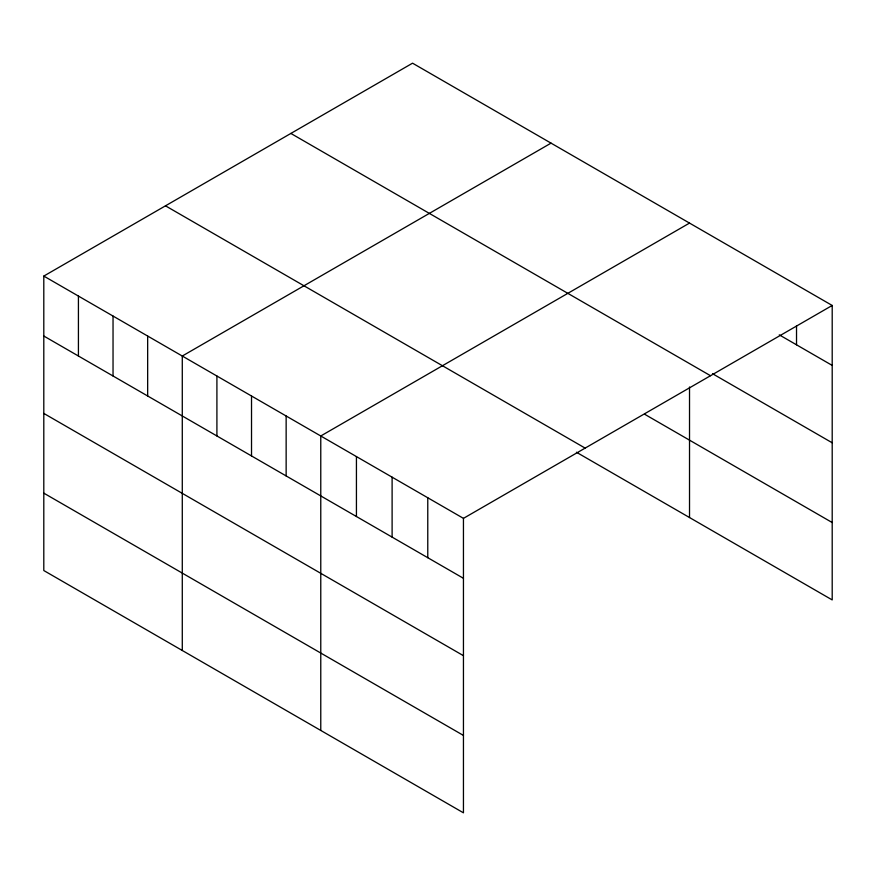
<?xml version="1.0" encoding="UTF-8"?>
<svg xmlns="http://www.w3.org/2000/svg" width="876" height="876" viewBox="0 0 876 876"><rect width="100%" height="100%" fill="white"/><g stroke="black" fill="none" stroke-linecap="round" stroke-linejoin="round"><path stroke-width="1.31" d="M43.8 276.082L463.448 518.362L463.448 812.818L43.8 570.539L43.8 276.082L412.552 63.181L832.2 305.461L832.2 599.918L576.43 452.246M551.037 143.138L182.285 356.028L182.285 650.485M689.522 223.084L320.769 435.985L320.769 730.442M463.448 518.362L832.2 305.461M779.268 334.851L832.2 365.412M712.527 373.713L832.2 442.796M290.865 133.437L710.513 375.716M644.517 414.173L832.2 522.534M165.487 205.827L585.135 448.107M43.8 336.023L463.448 578.302M43.8 413.417L463.448 655.697M43.8 493.144L463.448 735.424M796.525 325.741L796.525 344.815M689.522 386.995L689.522 517.541M427.773 497.765L427.773 557.716M392.109 477.168L392.109 537.119M356.433 456.582L356.433 516.522M286.145 416.001L286.145 475.942M251.521 396.007L251.521 455.958M216.909 376.023L216.909 435.963M147.661 336.045L147.661 395.985M113.037 316.061L113.037 376.001M78.424 296.066L78.424 356.017"/></g></svg>
